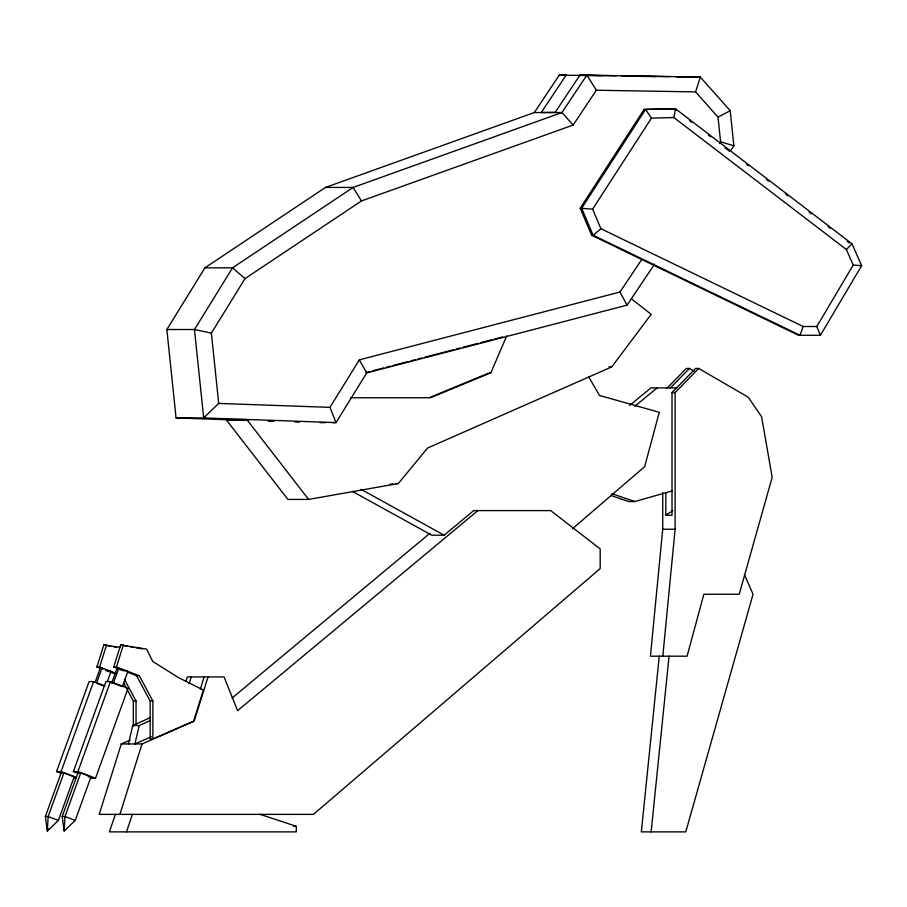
<?xml version="1.0" encoding="UTF-8"?>
<svg xmlns="http://www.w3.org/2000/svg" width="907" height="907" viewBox="0 0 907 907"><rect width="100%" height="100%" fill="white"/><g stroke="black" fill="none" stroke-linecap="round" stroke-linejoin="round"><path stroke-width="1.36" d="M64.182 831.005L64.987 816.538L80.734 772.957L90.995 776.846L75.236 820.427L64.182 831.005L62.186 816.538L77.934 772.957L80.734 772.957M662.722 492.626L662.722 529.246L650.432 656.192L687.064 656.192L703.866 594.244L739.228 594.244L772.174 477.275L761.608 416.778L748.241 397.209L698.707 368.446L695.612 368.446L672.008 392.606L672.008 515.267L665.817 515.267L665.817 492.331M662.813 656.192L675.103 529.246L675.103 392.606L698.707 368.446M659.264 656.192L641.34 831.878L685.771 831.878L753.048 594.244L744.398 574.471M651.135 831.878L669.071 656.192M820.404 335.284L816.81 326.509L853.215 265.071L846.356 249.516L673.912 117.581L675.443 108.738L644.095 109.441L580.208 208.236L591.636 235.242L798.557 335.284L820.404 335.284L861.65 265.66L852.013 243.836L675.443 108.738L644.095 109.441M128.42 743.955L132.751 725.521L150.505 717.516M150.641 720.373L139.225 725.521L134.894 743.955L151.424 736.722M101.969 668.947L96.89 667.03L103.817 644.956L120.223 647.394M96.89 667.03L99.611 667.03L106.538 644.956M123.874 670.874L113.726 667.03L120.642 644.956L146.639 649.106L152.75 661.441L178.588 677.642L203.383 690.102L193.645 721.144L152.875 738.967L150.154 738.967L150.154 701.02L136.572 675.681L127.683 672.314M113.726 667.03L116.447 667.03L123.375 644.956M130.2 740.055L121.289 743.955L99.203 814.373L313.471 814.373L600.185 568.553L600.185 548.916L550.708 510.607L473.692 510.607L444.169 535.198L431.777 535.198L352.46 491.435M119.917 814.373L142.014 743.955L194.177 721.144L208.032 676.951M186.06 680.964L187.318 676.951L224.052 676.951L237.611 710.691L477.853 510.607M189.11 683.651L191.207 676.951M200.368 689.003L204.154 676.951M719.466 143.544L720.6 141.855L718.027 117.15L695.59 91.902L700.317 77.05L579.97 75.122L555.05 112.536M115.393 814.373L109.396 831.878L296.294 831.878L296.294 826.334L260.15 814.373M126.436 831.878L132.433 814.373M816.81 326.509L803.183 326.509L800.019 335.284L593.099 235.242L591.636 235.242M61.597 773.467L56.563 771.562L89.09 681.588L93.614 681.588L104.94 685.873M56.563 771.562L61.098 771.562L93.614 681.588M45.35 816.538L61.109 772.957L63.909 772.957L74.159 776.846L58.399 820.427L47.345 831.005L45.35 816.538L48.15 816.538L58.399 820.427M95.246 681.951L100.258 668.108L101.969 668.108L96.505 683.22M63.909 772.957L48.15 816.538L47.345 831.005L49.001 828.896M78.433 773.467L73.399 771.562L105.926 681.588L110.45 681.588L128.057 688.254L95.53 778.229L91.006 778.229M107.343 681.599L110.983 671.52L105.405 670.058M73.399 771.562L77.923 771.562L110.45 681.588M112.083 681.951L117.094 668.108L127.808 671.52L122.354 686.633M118.806 668.108L113.341 683.22L111.629 683.22M350.601 397.754L430.406 397.754L490.846 372.777L506.707 335.907M245.049 420.372L176.071 417.934L166.843 329.524L204.914 267.837L325.5 187.432L534.325 112.536L561.955 112.536L573.156 125.041L596.352 90.224L695.59 91.902M176.071 417.934L203.69 417.934L218.712 403.422L211.376 333.118L245.026 278.596L361.451 200.957L573.156 125.041M332.574 422.617L336.021 422.617L329.978 407.356L359.297 359.864L619.969 292.031L641.771 259.481M654.559 264.13L627.066 305.149L366.711 372.902L336.021 422.617L203.69 417.934L194.461 329.524L232.532 267.837L353.118 187.432L561.955 112.536L586.874 75.122L596.352 90.224M803.183 326.509L600.91 228.723L592.622 209.12L651.464 118.103L673.912 117.581M534.325 112.536L559.256 75.122L566.161 75.122L541.241 112.536L555.379 112.377M730.736 150.449L733.876 145.766L730.214 110.699L700.317 77.05L676.599 76.766M308.607 499.417L246.829 419.59L226.115 419.59L287.893 499.417L308.607 499.417L398.32 483.544L427.548 448.058L611.737 366.893L651.169 314.332L631.306 298.709M666.656 388.581L686.316 368.446L689.422 368.446L694.138 371.19M670.42 387.901L689.422 368.446M846.356 249.516L852.013 243.836M572.351 528.849L644.684 466.629L659.276 412.3L599.47 395.452L588.632 376.711M600.91 228.723L593.099 235.242L581.67 208.236L645.557 109.441L651.464 118.103M232.113 698.016L429.963 533.248M629.673 405.406L650.931 387.901L676.611 387.901M634.798 406.279L657.122 387.901M665.817 515.267L672.733 510.55M718.027 117.15L730.214 110.699M430.394 397.232L488.272 373.31M610.796 495.437L628.608 501.548L634.798 501.548L672.008 490.982M365.906 372.539L370.011 371.473M372.743 370.77L383.684 367.925M386.416 367.21L390.52 366.145M393.253 365.43L408.286 361.519M411.018 360.805L415.123 359.739M417.855 359.025L421.959 357.959M424.691 357.245L453.398 349.785M456.13 349.07L460.234 348.005M462.967 347.29L478 343.379M480.733 342.665L491.673 339.819M494.406 339.105L502.603 336.973M390.033 484.27L392.776 483.782M676.837 77.05L679.592 77.05L676.792 77.004M325.5 187.432L353.118 187.432L361.451 200.957M580.208 208.236L592.622 209.12M204.914 267.837L232.532 267.837L245.026 278.596M166.843 329.524L194.461 329.524L211.376 333.118M608.971 366.893L611.737 366.893M489.565 372.777L490.846 372.777M672.008 392.606L675.103 392.606M320.137 422.617L325.67 422.617M395.543 483.544L398.32 483.544M662.722 529.246L675.103 529.246M136.572 675.681L139.293 675.681L152.875 701.02L152.875 738.967M123.624 682.926L133.318 701.02L136.039 701.02L136.039 724.908M150.154 701.02L152.875 701.02M132.751 725.521L139.225 725.521M121.289 743.955L142.014 743.955M88.183 776.846L90.995 776.846M74.17 778.229L76.437 778.229M62.186 816.538L64.987 816.538L75.236 820.427M293.664 826.334L296.294 826.334M579.97 75.122L616.386 75.734M621.987 75.837L669.604 76.641M559.256 75.122L602.565 75.734M622.179 76.075L655.784 76.641M218.712 403.422L329.978 407.356M226.115 419.59L248.597 420.383M268.279 421.075L273.903 421.279M294.99 422.027L299.208 422.174M268.982 421.222L271.794 421.324M853.215 265.071L861.65 265.66M120.642 644.956L127.49 646.169M130.223 646.668L132.966 647.156M135.699 647.643L142.546 648.868M103.817 644.956L110.654 646.169M113.398 646.668L116.13 647.156M720.6 141.855L733.876 145.766M611.908 493.691L634.798 501.548M116.447 667.03L139.293 675.681M117.094 668.108L122.241 670.058M99.611 667.03L116.119 673.277M100.258 668.108L102.831 669.083M105.779 670.398L115.926 674.241M114.633 683.708L121.062 686.146M97.797 683.708L104.237 686.146M77.923 771.562L95.53 778.229M61.098 771.562L76.177 777.276M361.133 489.383L444.169 535.198M673.969 108.738L676.191 110.439M689.513 120.62L691.724 122.32M708.367 135.052L710.589 136.753M725.067 147.83L729.545 151.265M746.359 164.122L748.592 165.834M766.517 179.552L768.762 181.264M785.564 194.121L787.809 195.833M809.089 212.125L811.334 213.837M828.136 226.693L830.381 228.405M847.183 241.273L849.428 242.985M359.297 359.864L366.711 372.902M619.969 292.031L627.066 305.149M124.406 679.309L136.039 701.02M133.318 701.02L133.318 726.314"/></g></svg>
